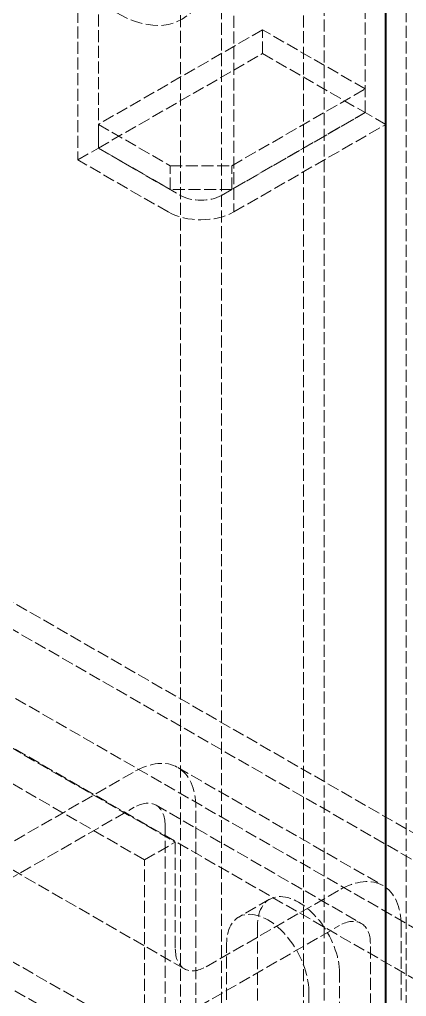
# Model space of a CAD drawing. Header units: millimetres. Extents: x 0 to 2378, y 0 to 1682.
# Drawn here: x 2180.93 to 2191.6, y 1420.99 to 1447.91 of the extents above; entities that cross this region are included whole.
import ezdxf

# ---------------------------------------------------------------- set-up
doc = ezdxf.new("R2010")
doc.units = ezdxf.units.MM
doc.header["$LTSCALE"] = 2
doc.linetypes.add('DASHED', pattern=[0.2067, 0.1654, -0.0413])
doc.layers.add('가려진 것(ISO)', color=2, linetype='DASHED', lineweight=18, true_color=0xffff00)
doc.layers.add('가시적인 것(ISO)', color=3, linetype='Continuous', lineweight=40, true_color=0x00ff00)

msp = doc.modelspace()

# ---------------------------------------------------------------- linework, layer by layer
at = {"layer": '가려진 것(ISO)'}
for p, q in [((2190.4585, 1445.343), (2190.4585, 1464.9641)), ((2191.5899, 1464.9666), (2191.5899, 1414.2787)), ((2183.1046, 1463.9868), (2183.1046, 1444.3657)), ((2182.5389, 1463.6611), (2182.5389, 1444.0399)), ((2186.8381, 1462.2277), (2186.8381, 1442.6066)), ((2186.4987, 1462.0348), (2186.4987, 1411.3469)), ((2185.3673, 1461.3808), (2185.3673, 1412.0009)), ((2189.3271, 1460.406), (2189.3271, 1409.7181)), ((2188.7614, 1460.0803), (2188.7614, 1409.3924)), ((2187.6301, 1447.6258), (2183.1046, 1445.0197)), ((2187.6301, 1446.9718), (2187.6301, 1447.6258)), ((2190.4585, 1445.997), (2187.6301, 1447.6258)), ((2183.1046, 1444.3657), (2187.6301, 1446.9718)), ((2187.6301, 1446.9718), (2190.4585, 1445.343)), ((2186.7815, 1443.8796), (2190.4585, 1445.997)), ((2190.4585, 1445.343), (2190.4585, 1445.997)), ((2186.4987, 1443.0627), (2190.4585, 1445.343)), ((2190.4585, 1445.343), (2186.7815, 1443.2256)), ((2191.0242, 1445.0172), (2190.4585, 1445.343)), ((2183.1046, 1445.0197), (2185.0845, 1443.8796)), ((2183.1046, 1444.3657), (2183.1046, 1445.0197)), ((2186.8381, 1442.6066), (2191.0242, 1445.0172)), ((2182.5389, 1444.0399), (2183.1046, 1444.3657)), ((2183.1046, 1444.3657), (2185.3673, 1443.0627)), ((2185.0845, 1443.2256), (2183.1046, 1444.3657)), ((2185.0279, 1442.6066), (2182.5389, 1444.0399)), ((2185.0845, 1443.8796), (2186.7815, 1443.8796)), ((2185.0845, 1443.2256), (2185.0845, 1443.8796)), ((2186.7815, 1443.2256), (2186.7815, 1443.8796)), ((2186.7815, 1443.2256), (2185.0845, 1443.2256)), ((2163.6733, 1441.6802), (2260.5186, 1385.9107)), ((2261.1692, 1384.7839), (2163.0227, 1441.3027)), ((2161.4105, 1440.3772), (2258.2559, 1384.6076)), ((2152.2747, 1438.3355), (2271.9172, 1369.438)), ((2164.0127, 1437.475), (2258.3407, 1383.1551)), ((2163.2594, 1431.2472), (2191.0242, 1415.2585)), ((2179.569, 1428.4978), (2185.2259, 1425.2402)), ((2184.3774, 1424.7516), (2178.7205, 1428.0091)), ((2185.2922, 1427.2973), (2190.9491, 1424.0397)), ((2180.4176, 1425.0622), (2184.0945, 1427.1796)), ((2178.7205, 1423.1039), (2184.0945, 1426.1986)), ((2184.6934, 1426.2574), (2190.3502, 1422.9998)), ((2185.7916, 1418.0193), (2185.7916, 1426.1948)), ((2184.9431, 1425.7061), (2184.9431, 1417.5307)), ((2184.3774, 1424.7516), (2185.2259, 1425.2402)), ((2185.2259, 1425.2402), (2185.2259, 1422.297)), ((2185.4756, 1421.7458), (2179.8187, 1425.0033)), ((2184.3774, 1419.8463), (2184.3774, 1424.7516)), ((2186.0744, 1421.8046), (2189.7514, 1423.922)), ((2187.8216, 1423.6634), (2186.973, 1423.1747)), ((2184.3774, 1419.8463), (2189.7514, 1422.941)), ((2187.4886, 1422.9284), (2187.4886, 1419.6582)), ((2191.4484, 1422.9372), (2191.4484, 1414.7617)), ((2186.6401, 1419.1695), (2186.6401, 1422.4397)), ((2190.5999, 1414.2731), (2190.5999, 1422.4486)), ((2189.7514, 1418.3551), (2189.7514, 1421.6253)), ((2188.9028, 1421.1367), (2188.9028, 1417.8665))]:
    msp.add_line(p, q, dxfattribs=at)
for centre, major_axis, ratio, start_param, end_param in [((2183.6137, 1451.0339), (1.7965, -3.1197), 0.5780931, 5.4997209, 7.0705172), ((2185.933, 1443.3884), (0.8, 0), 0.5758617, 3.9269908, 5.4977871), ((2185.933, 1443.1278), (-1.28, 0), 0.5758617, 0.7853982, 2.3561945), ((2184.0945, 1425.2175), (1.1977, 2.0798), 0.5780931, 5.4958534, 7.0666498), ((2184.0945, 1425.2175), (0.5988, 1.0399), 0.5780931, 5.4958534, 7.0666498), ((2189.7514, 1421.9599), (1.1977, 2.0798), 0.5780931, 5.4958534, 7.0666498), ((2188.62, 1422.2769), (-0.7985, 1.3865), 0.5780931, 3.9289245, 7.0705172), ((2187.7715, 1421.7882), (-0.7985, 1.3865), 0.5780931, 3.9289245, 7.0705172), ((2189.7514, 1421.9599), (0.5988, 1.0399), 0.5780931, 5.4958534, 7.0666498), ((2186.0744, 1422.7857), (-0.5988, -1.0399), 0.5780931, 5.4958534, 7.0666498)]:
    msp.add_ellipse(centre, major_axis=major_axis, ratio=ratio, start_param=start_param, end_param=end_param, dxfattribs=at)
at = {"layer": '가시적인 것(ISO)'}
msp.add_line((2191.0242, 1396.1645), (2191.0242, 1464.8385), dxfattribs=at)

doc.saveas('drawing.dxf')
